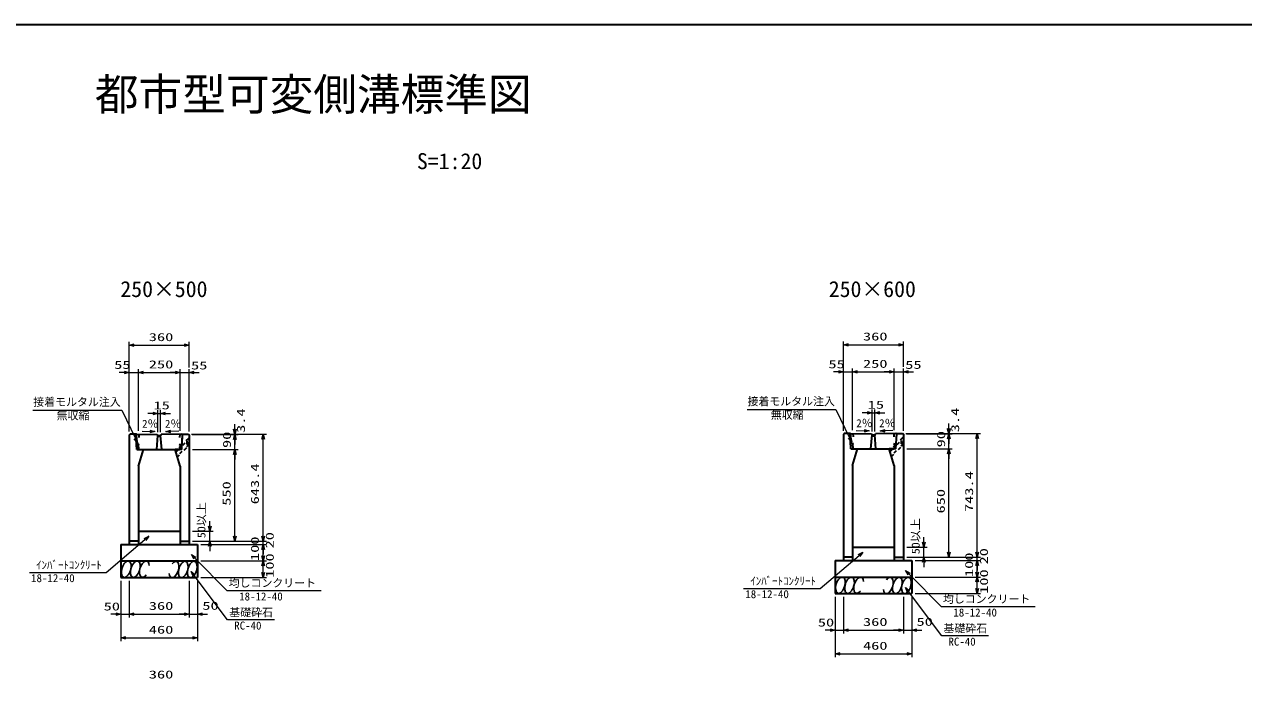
# Model space of a CAD drawing. Units: millimetres on the paper. Extents: x 15 to 1218, y 7 to 859.
# Drawn here: x 544.4 to 910.7, y 661.9 to 858.6 of the extents above; entities that cross this region are included whole.
import ezdxf
from ezdxf.enums import TextEntityAlignment as Align

# ---------------------------------------------------------------- set-up
doc = ezdxf.new("R2010")
doc.units = ezdxf.units.MM
doc.linetypes.add('USER1', pattern=[3, 1, -2])
for name, color, linetype, lineweight in [('D-STR-DIM（寸法）', 7, 'Continuous', 13), ('D-STR-HTXT(均しCON-旗)', 7, 'Continuous', 13), ('D-STR-HTXT(基礎砕石-旗)', 7, 'Continuous', 13), ('D-STR-HTXT（旗上げ）', 7, 'Continuous', 13), ('D-STR-STRF(グリ)', 7, 'Continuous', 25), ('D-STR（構造物）', 1, 'Continuous', 35)]:
    doc.layers.add(name, color=color, linetype=linetype, lineweight=lineweight)
doc.layers.add('D-STR-DIM（寸法）2', color=7, linetype='Continuous')
doc.layers.add('D-STR-TXT(文字)', color=7, linetype='Continuous')
doc.styles.add('ＭＳ ゴシック', font='')
doc.styles.get('ＭＳ ゴシック').set_extended_font_data('MS Gothic')

# ---------------------------------------------------------------- blocks, each defined once
blk = doc.blocks.new('_Open30')
at = {"color": 7, "linetype": 'Continuous', "lineweight": 13}
for p, q in [((-1, 0.2679), (0, 0)), ((0, 0), (-1, -0.2679)), ((0, 0), (-1, 0))]:
    blk.add_line(p, q, dxfattribs=at)

msp = doc.modelspace()

# ---------------------------------------------------------------- linework, layer by layer
at = {"layer": 'D-STR-DIM（寸法）'}
for p, q in [((575.872, 754.924), (575.872, 763.132)), ((577.372, 762.132), (592.372, 762.132)), ((593.872, 755.441), (593.872, 763.132)), ((790.467, 755.104), (790.467, 763.313)), ((791.967, 762.313), (806.967, 762.313)), ((808.467, 755.622), (808.467, 763.313)), ((575.872, 736.191), (575.872, 754.924)), ((578.622, 736.386), (578.622, 754.924)), ((578.622, 736.386), (578.622, 754.924)), ((591.122, 736.386), (591.122, 754.924)), ((591.122, 736.386), (591.122, 754.924)), ((593.872, 736.191), (593.872, 754.924)), ((790.467, 736.372), (790.467, 755.104)), ((793.217, 736.567), (793.217, 755.104)), ((793.217, 736.567), (793.217, 755.104)), ((805.717, 736.567), (805.717, 755.104)), ((805.717, 736.567), (805.717, 755.104)), ((808.467, 736.372), (808.467, 755.104)), ((574.372, 753.924), (572.872, 753.924)), ((575.872, 753.924), (578.622, 753.924)), ((580.122, 753.924), (581.622, 753.924)), ((580.122, 753.924), (589.622, 753.924)), ((589.622, 753.924), (588.122, 753.924)), ((591.122, 753.924), (593.872, 753.924)), ((595.372, 753.924), (596.872, 753.924)), ((788.967, 754.104), (787.467, 754.104)), ((790.467, 754.104), (793.217, 754.104)), ((794.717, 754.104), (796.217, 754.104)), ((794.717, 754.104), (804.217, 754.104)), ((804.217, 754.104), (802.717, 754.104)), ((805.717, 754.104), (808.467, 754.104)), ((809.967, 754.104), (811.467, 754.104)), ((582.979, 741.611), (581.479, 741.611)), ((584.479, 736.017), (584.479, 742.611)), ((584.479, 741.611), (585.27, 741.611)), ((585.27, 736.002), (585.27, 742.611)), ((586.77, 741.611), (588.27, 741.611)), ((797.573, 741.792), (796.073, 741.792)), ((799.073, 736.198), (799.073, 742.792)), ((799.073, 741.792), (799.865, 741.792)), ((799.865, 736.182), (799.865, 742.792)), ((801.365, 741.792), (802.865, 741.792)), ((607.577, 736.936), (607.577, 738.436)), ((607.577, 736.773), (607.577, 738.273)), ((794.309, 736.475), (796.67, 736.428)), ((805.329, 736.457), (802.967, 736.41)), ((822.172, 737.117), (822.172, 738.617)), ((822.172, 736.954), (822.172, 738.454)), ((579.714, 736.294), (582.075, 736.247)), ((590.734, 736.277), (588.372, 736.229)), ((594.622, 735.436), (608.577, 735.436)), ((594.789, 735.273), (608.577, 735.273)), ((594.789, 735.273), (608.577, 735.273)), ((595.622, 735.436), (617.075, 735.436)), ((607.577, 735.273), (607.577, 735.436)), ((607.577, 730.768), (607.577, 735.273)), ((607.577, 733.773), (607.577, 732.273)), ((616.075, 704.768), (616.075, 733.936)), ((809.217, 735.617), (823.172, 735.617)), ((809.384, 735.454), (823.172, 735.454)), ((809.384, 735.454), (823.172, 735.454)), ((810.217, 735.617), (831.67, 735.617)), ((822.172, 735.454), (822.172, 735.617)), ((822.172, 730.949), (822.172, 735.454)), ((822.172, 733.954), (822.172, 732.454)), ((830.67, 699.949), (830.67, 734.117)), ((594.872, 730.768), (608.577, 730.768)), ((594.872, 730.768), (608.577, 730.768)), ((607.577, 704.768), (607.577, 729.268)), ((607.577, 729.268), (607.577, 727.768)), ((809.467, 730.949), (823.172, 730.949)), ((809.467, 730.949), (823.172, 730.949)), ((822.172, 699.949), (822.172, 729.449)), ((822.172, 729.449), (822.172, 727.949)), ((600.061, 707.768), (600.061, 709.268)), ((594.872, 706.268), (601.061, 706.268)), ((600.061, 703.268), (600.061, 706.268)), ((616.075, 704.768), (616.075, 706.268)), ((814.656, 702.949), (814.656, 704.449)), ((594.872, 703.268), (617.075, 703.268)), ((594.872, 703.268), (608.577, 703.268)), ((594.872, 703.268), (617.075, 703.268)), ((594.872, 703.268), (601.061, 703.268)), ((597.372, 702.268), (617.075, 702.268)), ((597.372, 702.268), (617.075, 702.268)), ((600.061, 701.768), (600.061, 700.268)), ((616.075, 702.268), (616.075, 703.268)), ((616.075, 698.768), (616.075, 700.768)), ((616.075, 700.768), (616.075, 699.268)), ((809.467, 701.449), (815.656, 701.449)), ((814.656, 698.449), (814.656, 701.449)), ((830.67, 699.949), (830.67, 701.449)), ((597.372, 697.268), (617.075, 697.268)), ((597.372, 697.268), (617.075, 697.268)), ((809.467, 698.449), (831.67, 698.449)), ((809.467, 698.449), (823.172, 698.449)), ((809.467, 698.449), (831.67, 698.449)), ((809.467, 698.449), (815.656, 698.449)), ((811.967, 697.449), (831.67, 697.449)), ((811.967, 697.449), (831.67, 697.449)), ((814.656, 696.949), (814.656, 695.449)), ((830.67, 697.449), (830.67, 698.449)), ((616.075, 693.768), (616.075, 695.768)), ((811.967, 692.449), (831.67, 692.449)), ((811.967, 692.449), (831.67, 692.449)), ((830.67, 693.949), (830.67, 695.949)), ((830.67, 695.949), (830.67, 694.449)), ((573.372, 691.268), (573.372, 680.301)), ((573.372, 690.268), (573.372, 673.144)), ((575.872, 691.268), (575.872, 680.301)), ((575.872, 690.268), (575.872, 680.301)), ((593.872, 691.268), (593.872, 680.301)), ((593.872, 690.268), (593.872, 680.301)), ((596.372, 691.268), (596.372, 680.301)), ((596.372, 690.268), (596.372, 673.144)), ((597.372, 692.268), (617.075, 692.268)), ((830.67, 688.949), (830.67, 690.949)), ((787.967, 686.449), (787.967, 675.482)), ((787.967, 685.449), (787.967, 668.324)), ((790.467, 686.449), (790.467, 675.482)), ((790.467, 685.449), (790.467, 675.482)), ((808.467, 686.449), (808.467, 675.482)), ((808.467, 685.449), (808.467, 675.482)), ((810.967, 686.449), (810.967, 675.482)), ((810.967, 685.449), (810.967, 668.324)), ((811.967, 687.449), (831.67, 687.449)), ((571.872, 681.301), (570.372, 681.301)), ((573.372, 681.301), (575.872, 681.301)), ((577.372, 681.301), (578.872, 681.301)), ((577.372, 681.301), (592.372, 681.301)), ((592.372, 681.301), (590.872, 681.301)), ((593.872, 681.301), (596.372, 681.301)), ((597.872, 681.301), (599.372, 681.301)), ((574.872, 674.144), (594.872, 674.144)), ((786.467, 676.482), (784.967, 676.482)), ((787.967, 676.482), (790.467, 676.482)), ((791.967, 676.482), (793.467, 676.482)), ((791.967, 676.482), (806.967, 676.482)), ((806.967, 676.482), (805.467, 676.482)), ((808.467, 676.482), (810.967, 676.482)), ((812.467, 676.482), (813.967, 676.482)), ((789.467, 669.324), (809.467, 669.324))]:
    msp.add_line(p, q, dxfattribs=at)
at = {"layer": 'D-STR-HTXT(均しCON-旗)'}
for points in [[(545.88, 693.838), (568.914, 693.838), (580.571, 703.748)], [(633.52, 688.321), (605.313, 688.321), (595.59, 698.138)], [(760.475, 689.018), (783.509, 689.018), (795.166, 698.929)], [(848.115, 683.501), (819.908, 683.501), (810.185, 693.318)]]:
    msp.add_lwpolyline(points, dxfattribs=at)
at = {"layer": 'D-STR-HTXT(基礎砕石-旗)'}
for points in [[(619.494, 679.571), (605.39, 679.571), (595.386, 692.897)], [(834.089, 674.752), (819.985, 674.752), (809.981, 688.078)]]:
    msp.add_lwpolyline(points, dxfattribs=at)
at = {"layer": 'D-STR-HTXT（旗上げ）'}
for points in [[(546.899, 742.657), (573.62, 742.657), (577.714, 734.147)], [(761.494, 742.838), (788.215, 742.838), (792.309, 734.328)]]:
    msp.add_lwpolyline(points, dxfattribs=at)
at = {"layer": 'D-STR-STRF(グリ)'}
for centre, major_axis in [((574.967, 694.792), (0.79, 2.421)), ((574.967, 694.792), (0.79, 2.421)), ((577.688, 694.792), (0.79, 2.421)), ((577.688, 694.792), (0.79, 2.421)), ((592.077, 694.711), (-0.771, -2.427)), ((592.077, 694.711), (-0.771, -2.427)), ((594.798, 694.732), (-0.771, -2.427)), ((594.798, 694.732), (-0.771, -2.427)), ((789.562, 689.972), (0.79, 2.421)), ((792.283, 689.972), (0.79, 2.421)), ((806.672, 689.891), (-0.771, -2.427)), ((809.393, 689.913), (-0.771, -2.427))]:
    msp.add_ellipse(centre, major_axis=major_axis, ratio=0.5139, dxfattribs=at)
for centre, major_axis in [((580.429, 694.792), (0.79, 2.421)), ((580.429, 694.792), (0.79, 2.421)), ((589.336, 694.689), (-0.771, -2.427)), ((589.336, 694.689), (-0.771, -2.427)), ((795.024, 689.972), (0.79, 2.421)), ((803.931, 689.87), (-0.771, -2.427))]:
    msp.add_ellipse(centre, major_axis=major_axis, ratio=0.5139, start_param=5.3575563, end_param=10.3750652, dxfattribs=at)
at = {"layer": 'D-STR（構造物）', "color": 2}
msp.add_line((14.949, 858.629), (1218.293, 858.629), dxfattribs=at)
at = {"layer": 'D-STR（構造物）'}
for p, q in [((576.122, 735.436), (575.872, 735.191)), ((576.122, 735.436), (575.872, 735.191)), ((575.872, 735.191), (575.872, 713.268)), ((575.872, 735.191), (575.872, 702.268)), ((577.956, 735.238), (578.11, 732.391)), ((577.956, 735.238), (578.11, 732.391)), ((578.109, 735.396), (584.247, 735.273)), ((578.109, 735.396), (584.247, 735.273)), ((584.122, 730.768), (584.477, 735.019)), ((584.122, 730.768), (584.477, 735.019)), ((584.247, 735.273), (584.479, 735.019)), ((584.247, 735.273), (584.479, 735.019)), ((584.478, 735.019), (585.267, 735.019)), ((584.478, 735.019), (585.267, 735.019)), ((585.267, 735.019), (585.2, 734.769)), ((585.267, 735.019), (585.2, 734.769)), ((585.266, 735.019), (585.497, 735.273)), ((585.266, 735.019), (585.497, 735.273)), ((585.622, 730.768), (585.268, 735.019)), ((585.622, 730.768), (585.268, 735.019)), ((591.636, 735.396), (585.497, 735.273)), ((591.636, 735.396), (585.497, 735.273)), ((591.622, 730.768), (591.872, 735.401)), ((591.622, 730.768), (591.872, 735.401)), ((591.789, 735.238), (591.635, 732.391)), ((591.789, 735.238), (591.635, 732.391)), ((591.872, 735.401), (593.622, 735.436)), ((591.872, 735.401), (593.622, 735.436)), ((593.622, 735.436), (593.872, 735.191)), ((593.622, 735.436), (593.872, 735.191)), ((593.872, 735.191), (593.872, 713.268)), ((593.872, 735.191), (593.872, 702.268)), ((790.717, 735.617), (790.467, 735.372)), ((790.467, 735.372), (790.467, 697.449)), ((792.551, 735.419), (792.705, 732.571)), ((792.704, 735.577), (798.842, 735.454)), ((798.717, 730.949), (799.072, 735.199)), ((798.842, 735.454), (799.074, 735.199)), ((799.073, 735.199), (799.862, 735.199)), ((799.862, 735.199), (799.795, 734.949)), ((799.861, 735.199), (800.092, 735.454)), ((800.217, 730.949), (799.863, 735.199)), ((806.231, 735.577), (800.092, 735.454)), ((806.217, 730.949), (806.467, 735.581)), ((806.384, 735.419), (806.23, 732.571)), ((806.467, 735.581), (808.217, 735.617)), ((808.217, 735.617), (808.467, 735.372)), ((808.467, 735.372), (808.467, 697.449)), ((578.567, 732.268), (578.11, 732.391)), ((578.567, 732.268), (578.11, 732.391)), ((578.122, 730.768), (580.122, 730.768)), ((578.122, 730.768), (580.122, 730.768)), ((578.567, 732.268), (578.648, 730.768)), ((578.567, 732.268), (578.648, 730.768)), ((578.622, 725.768), (580.122, 730.768)), ((578.622, 725.768), (580.122, 730.768)), ((578.648, 730.768), (591.097, 730.768)), ((578.648, 730.768), (591.097, 730.768)), ((591.122, 725.768), (589.622, 730.768)), ((591.622, 730.768), (589.622, 730.768)), ((591.122, 725.768), (589.622, 730.768)), ((591.622, 730.768), (589.622, 730.768)), ((591.178, 732.268), (591.097, 730.768)), ((591.178, 732.268), (591.097, 730.768)), ((591.178, 732.268), (591.635, 732.391)), ((591.178, 732.268), (591.635, 732.391)), ((793.162, 732.449), (792.705, 732.571)), ((792.717, 730.949), (794.717, 730.949)), ((793.162, 732.449), (793.243, 730.949)), ((793.217, 725.949), (794.717, 730.949)), ((793.243, 730.949), (805.692, 730.949)), ((805.717, 725.949), (804.217, 730.949)), ((806.217, 730.949), (804.217, 730.949)), ((805.773, 732.449), (805.692, 730.949)), ((805.773, 732.449), (806.23, 732.571)), ((578.622, 725.768), (578.622, 713.268)), ((578.622, 725.768), (578.622, 702.268)), ((591.122, 725.768), (591.122, 713.268)), ((591.122, 725.768), (591.122, 702.268)), ((793.217, 725.949), (793.217, 697.449)), ((805.717, 725.949), (805.717, 697.449)), ((578.622, 706.268), (591.122, 706.268)), ((578.622, 706.268), (591.122, 706.268)), ((573.372, 702.268), (596.372, 702.268)), ((573.372, 702.268), (573.372, 692.268)), ((573.372, 702.268), (596.372, 702.268)), ((573.372, 702.268), (573.372, 692.268)), ((578.622, 703.268), (575.872, 703.268)), ((575.872, 703.268), (575.872, 702.268)), ((578.622, 703.268), (575.872, 703.268)), ((575.872, 703.268), (575.872, 702.268)), ((578.622, 703.268), (578.622, 702.268)), ((578.622, 703.268), (578.622, 702.268)), ((591.122, 703.268), (593.872, 703.268)), ((591.122, 703.268), (591.122, 702.268)), ((591.122, 703.268), (593.872, 703.268)), ((591.122, 703.268), (591.122, 702.268)), ((593.872, 703.268), (593.872, 702.268)), ((593.872, 703.268), (593.872, 702.268)), ((596.372, 702.268), (596.372, 692.268)), ((596.372, 702.268), (596.372, 692.268)), ((793.217, 701.449), (805.717, 701.449)), ((573.372, 697.268), (596.372, 697.268)), ((573.372, 697.268), (596.372, 697.268)), ((787.967, 697.449), (810.967, 697.449)), ((787.967, 697.449), (787.967, 687.449)), ((793.217, 698.449), (790.467, 698.449)), ((790.467, 698.449), (790.467, 697.449)), ((793.217, 698.449), (793.217, 697.449)), ((805.717, 698.449), (808.467, 698.449)), ((805.717, 698.449), (805.717, 697.449)), ((808.467, 698.449), (808.467, 697.449)), ((810.967, 697.449), (810.967, 687.449)), ((787.967, 692.449), (810.967, 692.449)), ((573.372, 692.268), (596.372, 692.268)), ((573.372, 692.268), (596.372, 692.268)), ((787.967, 687.449), (810.967, 687.449))]:
    msp.add_line(p, q, dxfattribs=at)
at = {"layer": 'D-STR（構造物）', "linetype": 'USER1'}
for p, q in [((578.706, 735.384), (578.859, 732.389)), ((578.706, 735.384), (578.859, 732.389)), ((593.622, 734.096), (589.777, 730.251)), ((593.622, 734.096), (589.777, 730.251)), ((589.858, 729.982), (593.797, 733.922)), ((589.858, 729.982), (593.797, 733.922)), ((591.038, 735.384), (590.886, 732.391)), ((591.038, 735.384), (590.886, 732.391)), ((593.297, 732.336), (593.297, 733.422)), ((593.297, 732.336), (593.297, 733.422)), ((593.797, 733.922), (593.55, 734.169)), ((593.797, 733.922), (593.55, 734.169)), ((593.797, 731.992), (593.797, 733.922)), ((593.797, 731.992), (593.797, 733.922)), ((793.301, 735.565), (793.454, 732.57)), ((808.217, 734.277), (804.372, 730.432)), ((804.453, 730.163), (808.392, 734.102)), ((805.633, 735.565), (805.481, 732.571)), ((807.892, 732.517), (807.892, 733.602)), ((808.392, 734.102), (808.145, 734.35)), ((808.392, 732.172), (808.392, 734.102)), ((578.859, 732.389), (578.567, 732.268)), ((578.859, 732.389), (578.567, 732.268)), ((593.797, 732.336), (590.224, 728.763)), ((593.797, 732.336), (590.224, 728.763)), ((590.297, 728.517), (593.797, 732.017)), ((590.297, 728.517), (593.797, 732.017)), ((590.882, 732.391), (591.178, 732.268)), ((590.882, 732.391), (591.178, 732.268)), ((593.797, 732.336), (593.297, 732.336)), ((593.797, 732.336), (593.297, 732.336)), ((593.55, 731.744), (593.797, 731.992)), ((593.55, 731.744), (593.797, 731.992)), ((793.454, 732.57), (793.162, 732.449)), ((808.392, 732.517), (804.819, 728.943)), ((804.892, 728.698), (808.392, 732.197)), ((805.477, 732.571), (805.773, 732.449)), ((808.392, 732.517), (807.892, 732.517)), ((808.145, 731.925), (808.392, 732.172))]:
    msp.add_line(p, q, dxfattribs=at)
at = {"layer": 'D-STR（構造物）'}
for points in [[(578.122, 730.768), (577.872, 735.401), (576.122, 735.436)], [(578.122, 730.768), (577.872, 735.401), (576.122, 735.436)], [(584.478, 735.019), (584.545, 734.769), (585.2, 734.769)], [(584.478, 735.019), (584.545, 734.769), (585.2, 734.769)], [(792.717, 730.949), (792.467, 735.581), (790.717, 735.617)], [(799.073, 735.2), (799.14, 734.949), (799.795, 734.949)]]:
    msp.add_lwpolyline(points, dxfattribs=at)
for centre, start, end in [((578.106, 735.246), 88.85156, 183.08978), ((578.106, 735.246), 88.85156, 183.08978), ((591.639, 735.246), 356.91022, 91.14844), ((591.639, 735.246), 356.91022, 91.14844), ((792.701, 735.427), 88.85156, 183.08978), ((806.234, 735.427), 356.91022, 91.14844)]:
    msp.add_arc(centre, 0.15, start, end, dxfattribs=at)

# ---------------------------------------------------------------- block references
at = {"layer": 'D-STR-DIM（寸法）', "xscale": 1.5, "yscale": 1.5}
for p, rotation in [((575.872, 762.132), 180), ((790.467, 762.313), 180), ((578.622, 753.924), 180), ((578.622, 753.924), 180), ((593.872, 753.924), 180), ((793.217, 754.104), 180), ((793.217, 754.104), 180), ((808.467, 754.104), 180), ((585.27, 741.611), 180), ((799.865, 741.792), 180), ((583.575, 736.217), 358.85424), ((586.873, 736.199), 181.14576), ((607.577, 735.436), 270), ((607.577, 735.273), 270), ((798.17, 736.398), 358.85424), ((801.468, 736.38), 181.14576), ((822.172, 735.617), 270), ((822.172, 735.454), 270), ((607.577, 735.273), 90), ((616.075, 735.436), 90), ((822.172, 735.454), 90), ((830.67, 735.617), 90), ((607.577, 730.768), 90), ((607.577, 730.768), 90), ((822.172, 730.949), 90), ((822.172, 730.949), 90), ((600.061, 706.268), 270), ((607.577, 703.268), 270), ((616.075, 703.268), 270), ((616.075, 703.268), 270), ((600.061, 703.268), 90), ((616.075, 702.268), 90), ((616.075, 702.268), 90), ((814.656, 701.449), 270), ((822.172, 698.449), 270), ((830.67, 698.449), 270), ((830.67, 698.449), 270), ((616.075, 697.268), 270), ((616.075, 697.268), 90), ((814.656, 698.449), 90), ((830.67, 697.449), 90), ((830.67, 697.449), 90), ((616.075, 692.268), 270), ((830.67, 692.449), 270), ((830.67, 692.449), 90), ((830.67, 687.449), 270), ((575.872, 681.301), 180), ((575.872, 681.301), 180), ((596.372, 681.301), 180), ((573.372, 674.144), 180), ((790.467, 676.482), 180), ((790.467, 676.482), 180), ((810.967, 676.482), 180), ((787.967, 669.324), 180)]:
    msp.add_blockref('_Open30', p, dxfattribs=dict(at, rotation=rotation))
for p in [(593.872, 762.132), (808.467, 762.313), (575.872, 753.924), (591.122, 753.924), (591.122, 753.924), (790.467, 754.104), (805.717, 754.104), (805.717, 754.104), (584.479, 741.611), (799.073, 741.792), (573.372, 681.301), (593.872, 681.301), (593.872, 681.301), (596.372, 674.144), (787.967, 676.482), (808.467, 676.482), (808.467, 676.482), (810.967, 669.324)]:
    msp.add_blockref('_Open30', p, dxfattribs=at)
at = {"layer": 'D-STR-HTXT(均しCON-旗)', "xscale": 1.5, "yscale": 1.5}
for p, rotation in [((581.714, 704.72), 40.37163), ((796.309, 699.901), 40.37163), ((594.534, 699.203), 134.72505), ((809.129, 694.384), 134.72505)]:
    msp.add_blockref('_Open30', p, dxfattribs=dict(at, rotation=rotation))
at = {"layer": 'D-STR-HTXT(基礎砕石-旗)', "xscale": 1.5, "yscale": 1.5, "rotation": 126.89552}
for p in [(594.486, 694.097), (809.081, 689.277)]:
    msp.add_blockref('_Open30', p, dxfattribs=at)
at = {"layer": 'D-STR-HTXT（旗上げ）', "xscale": 1.5, "yscale": 1.5, "rotation": 295.69073}
for p in [(578.364, 732.796), (792.959, 732.976)]:
    msp.add_blockref('_Open30', p, dxfattribs=at)

# ---------------------------------------------------------------- texts
at = {"layer": 'D-STR-DIM（寸法）', "style": 'ＭＳ ゴシック', "width": 1.5}
for s, p in [('360', (581.747, 762.669)), ('360', (796.342, 762.85)), ('55', (571.353, 754.317)), ('250', (581.747, 754.461)), ('55', (594.437, 754.147)), ('55', (785.948, 754.498)), ('250', (796.342, 754.642)), ('55', (809.032, 754.327)), ('15', (583.161, 742.149)), ('15', (797.756, 742.329)), ('50', (568.175, 681.668)), ('360', (581.747, 681.839)), ('50', (597.824, 681.876)), ('460', (581.747, 674.681)), ('50', (782.77, 676.849)), ('360', (796.342, 677.019)), ('50', (812.419, 677.057)), ('460', (796.342, 669.862)), ('360', (581.747, 661.208))]:
    msp.add_text(s, height=2.405, dxfattribs=at).set_placement(p, align=Align.BOTTOM_LEFT)
at = {"layer": 'D-STR-DIM（寸法）', "style": 'ＭＳ ゴシック'}
for s, width, p in [('3.4', 1.5, (611.341, 735.798)), ('3.4', 1.5, (825.936, 735.978)), ('90', 1.5, (607.133, 731.243)), ('90', 1.5, (821.728, 731.423)), ('643.4', 1.5, (615.538, 714.317)), ('743.4', 1.5, (830.133, 711.998)), ('550', 1.5, (607.04, 713.893)), ('650', 1.5, (821.635, 711.574)), ('50以上', 1.1, (599.48, 704.132)), ('50以上', 1.1, (814.075, 699.312)), ('100', 1.5, (615.538, 697.268)), ('20', 1.5, (619.989, 701.05)), ('20', 1.5, (834.584, 696.23)), ('100', 1.5, (620.01, 692.213)), ('100', 1.5, (830.133, 692.449)), ('100', 1.5, (834.605, 687.394))]:
    msp.add_text(s, height=2.405, rotation=90, dxfattribs=dict(at, width=width)).set_placement(p, align=Align.BOTTOM_LEFT)
for rotation, p in [(0.01, (579.721, 736.592)), (359.99, (586.589, 736.589)), (0.01, (794.316, 736.773)), (359.99, (801.184, 736.769))]:
    msp.add_text('2％', height=2.405, rotation=rotation, dxfattribs=at).set_placement(p, align=Align.BOTTOM_LEFT)
at = {"layer": 'D-STR-DIM（寸法）2', "style": 'ＭＳ ゴシック'}
msp.add_text('S=1:20', height=4.811, dxfattribs=at).set_placement((662.302, 813.645), align=Align.BOTTOM_LEFT)
at = {"layer": 'D-STR-HTXT(均しCON-旗)', "style": 'ＭＳ ゴシック'}
for s, p in [('ｲﾝﾊﾞｰﾄｺﾝｸﾘｰﾄ', (547.882, 694.121)), ('18-12-40', (546.377, 690.187)), ('ｲﾝﾊﾞｰﾄｺﾝｸﾘｰﾄ', (762.477, 689.302)), ('均しコンクリート', (605.759, 688.731)), ('18-12-40', (608.894, 684.67)), ('18-12-40', (760.972, 685.367)), ('均しコンクリート', (820.354, 683.912)), ('18-12-40', (823.489, 679.85))]:
    msp.add_text(s, height=2.405, dxfattribs=at).set_placement(p, align=Align.BOTTOM_LEFT)
at = {"layer": 'D-STR-HTXT(基礎砕石-旗)', "style": 'ＭＳ ゴシック'}
for s, p in [('基礎砕石', (605.926, 679.906)), ('RC-40', (607.414, 675.92)), ('基礎砕石', (820.521, 675.086)), ('RC-40', (822.009, 671.101))]:
    msp.add_text(s, height=2.405, dxfattribs=at).set_placement(p, align=Align.BOTTOM_LEFT)
at = {"layer": 'D-STR-HTXT（旗上げ）', "style": 'ＭＳ ゴシック'}
for s, p in [('接着モルタル注入', (547.045, 743.161)), ('接着モルタル注入', (761.64, 743.341)), ('無収縮', (554.048, 739.084)), ('無収縮', (768.643, 739.264))]:
    msp.add_text(s, height=2.405, dxfattribs=at).set_placement(p, align=Align.BOTTOM_LEFT)
at = {"layer": 'D-STR-TXT(文字)', "style": 'ＭＳ ゴシック'}
for s, height, p in [('都市型可変側溝標準図', 9.621, (565.54, 829.89)), ('250×500', 4.811, (573.194, 775.184)), ('250×600', 4.811, (786.044, 775.184))]:
    msp.add_text(s, height=height, dxfattribs=at).set_placement(p, align=Align.BOTTOM_LEFT)

doc.saveas('drawing.dxf')
